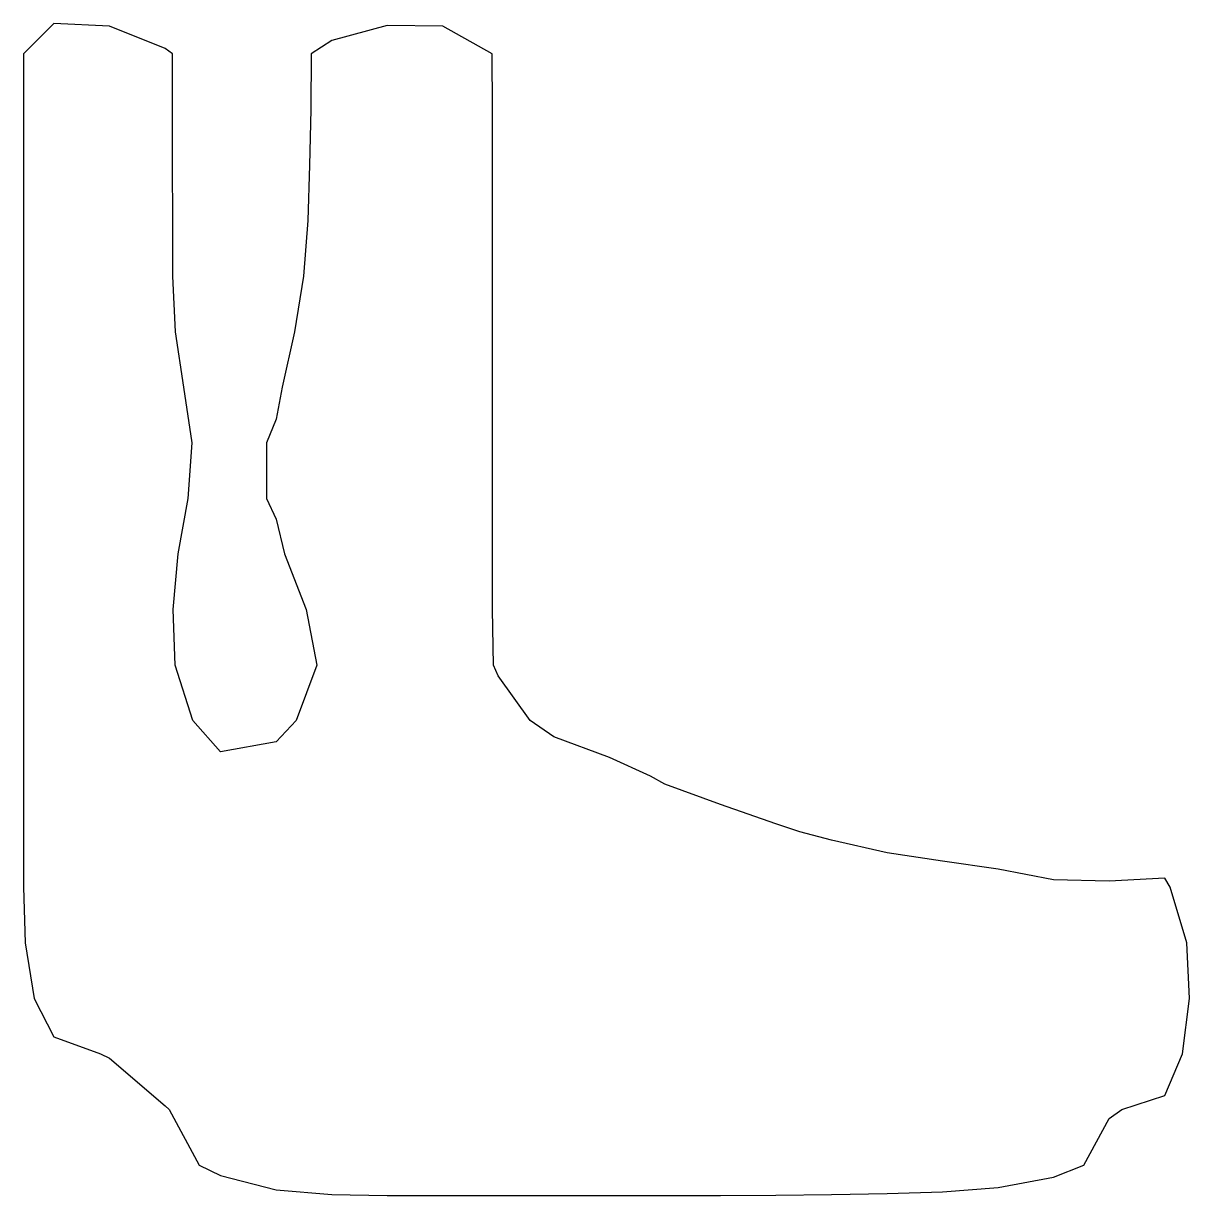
# Model space of a CAD drawing. Header units: metres. Extents: x -0.03 to 1.02, y -0.03 to 1.03.
import ezdxf

# ---------------------------------------------------------------- set-up
doc = ezdxf.new("R2010")
doc.units = ezdxf.units.M
doc.layers.add('TOPOPT_CONTOUR', color=7, linetype='Continuous')

msp = doc.modelspace()

# ---------------------------------------------------------------- linework, layer by layer
at = {"layer": 'TOPOPT_CONTOUR'}
msp.add_lwpolyline([(0.35, 1.0249), (0.3, 1.0256), (0.25, 1.0122), (0.2315, 1), (0.2311, 0.95), (0.23, 0.9), (0.2285, 0.85), (0.2245, 0.8), (0.2165, 0.75), (0.2055, 0.7), (0.2, 0.6714), (0.1913, 0.65), (0.1912, 0.6), (0.2, 0.5813), (0.2076, 0.55), (0.2269, 0.5), (0.2365, 0.45), (0.2181, 0.4), (0.2, 0.381), (0.15, 0.3719), (0.1249, 0.4), (0.1091, 0.45), (0.1074, 0.5), (0.1117, 0.55), (0.1207, 0.6), (0.1243, 0.65), (0.1168, 0.7), (0.1093, 0.75), (0.1071, 0.8), (0.1069, 0.85), (0.1068, 0.9), (0.1068, 0.95), (0.1068, 1), (0.1, 1.005), (0.05, 1.0249), (0, 1.0275), (-0.0275, 1), (-0.0275, 0.95), (-0.0275, 0.9), (-0.0275, 0.85), (-0.0275, 0.8), (-0.0275, 0.75), (-0.0275, 0.7), (-0.0275, 0.65), (-0.0275, 0.6), (-0.0275, 0.55), (-0.0275, 0.5), (-0.0275, 0.45), (-0.0275, 0.4), (-0.0275, 0.35), (-0.0275, 0.3), (-0.0275, 0.25), (-0.026, 0.2), (-0.0177, 0.15), (0, 0.1153), (0.0418, 0.1), (0.05, 0.0961), (0.1, 0.0532), (0.1036, 0.05), (0.1308, 0), (0.15, -0.0094), (0.2, -0.0223), (0.25, -0.0266), (0.3, -0.0274), (0.35, -0.0275), (0.4, -0.0275), (0.45, -0.0275), (0.5, -0.0275), (0.55, -0.0275), (0.6, -0.0274), (0.65, -0.0271), (0.7, -0.0264), (0.75, -0.0256), (0.8, -0.024), (0.85, -0.0203), (0.9, -0.011), (0.9272, 0), (0.95, 0.0418), (0.9615, 0.05), (1, 0.0626), (1.0159, 0.1), (1.0224, 0.15), (1.02, 0.2), (1.0049, 0.25), (1, 0.2583), (0.95, 0.2554), (0.9, 0.2567), (0.85, 0.2662), (0.8, 0.2736), (0.75, 0.2811), (0.7, 0.2925), (0.6714, 0.3), (0.65, 0.307), (0.6, 0.3245), (0.55, 0.3427), (0.537, 0.35), (0.5, 0.3668), (0.45, 0.3853), (0.4288, 0.4), (0.4, 0.4404), (0.3957, 0.45), (0.3948, 0.5), (0.3948, 0.55), (0.3948, 0.6), (0.3948, 0.65), (0.3948, 0.7), (0.3948, 0.75), (0.3948, 0.8), (0.3948, 0.85), (0.3948, 0.9), (0.3947, 0.95), (0.3946, 1), (0.35, 1.0249)], close=True, dxfattribs=at)

doc.saveas('drawing.dxf')
